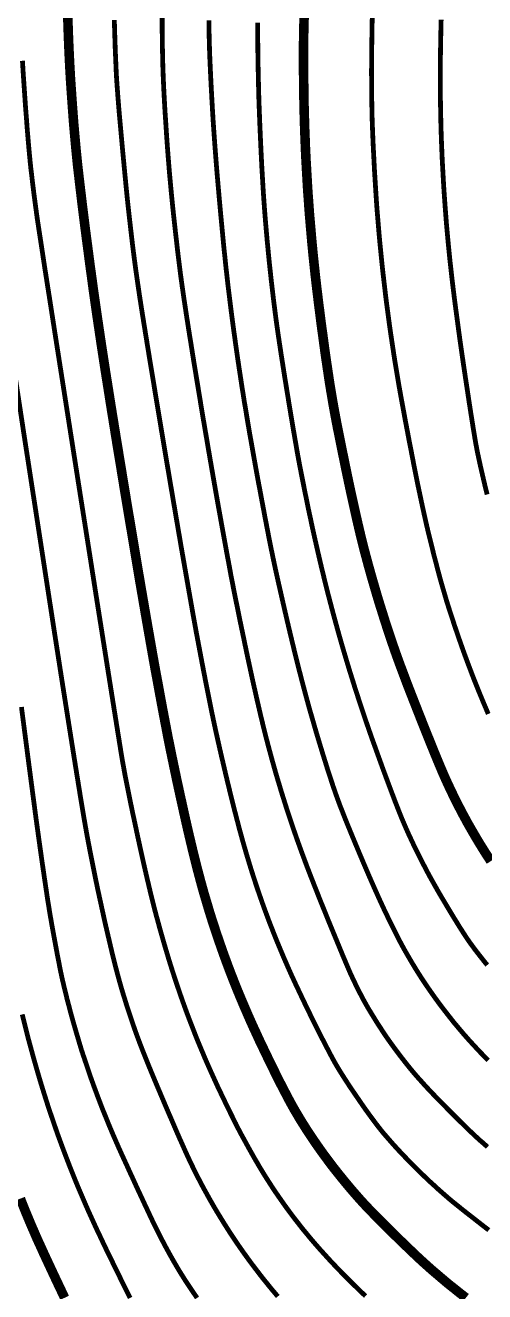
# Model space of a CAD drawing. Extents: x 36524600 to 36525730, y 2746759 to 2747713.
# Drawn here: x 36525113.09 to 36525120.3, y 2747486.42 to 2747506.29 of the extents above; entities that cross this region are included whole.
import ezdxf

# ---------------------------------------------------------------- set-up
doc = ezdxf.new("R2010")
doc.units = 0
doc.header["$LTSCALE"] = 1000
doc.header["$MEASUREMENT"] = 0
doc.layers.add('DGX', color=251, linetype='Continuous')

# ---------------------------------------------------------------- blocks, each defined once
blk = doc.blocks.new('dxt')
at = {"layer": 'DGX', "color": 253, "linetype": 'Continuous', "flags": 128}
for points, const_width in [([(36525119.619, 2747506.38), (36525119.615, 2747506.216), (36525119.612, 2747506.058), (36525119.609, 2747505.904), (36525119.607, 2747505.754), (36525119.606, 2747505.609), (36525119.606, 2747505.466), (36525119.606, 2747505.323), (36525119.607, 2747505.18), (36525119.609, 2747505.037), (36525119.612, 2747504.894), (36525119.615, 2747504.751), (36525119.619, 2747504.608), (36525119.624, 2747504.465), (36525119.63, 2747504.322), (36525119.636, 2747504.179), (36525119.644, 2747504.036), (36525119.652, 2747503.894), (36525119.66, 2747503.751), (36525119.67, 2747503.608), (36525119.68, 2747503.466), (36525119.691, 2747503.323), (36525119.702, 2747503.18), (36525119.715, 2747503.038), (36525119.728, 2747502.896), (36525119.742, 2747502.753), (36525119.756, 2747502.611), (36525119.772, 2747502.469), (36525119.788, 2747502.327), (36525119.805, 2747502.185), (36525119.823, 2747502.038), (36525119.843, 2747501.883), (36525119.865, 2747501.719), (36525119.888, 2747501.546), (36525119.913, 2747501.364), (36525119.94, 2747501.174), (36525119.969, 2747500.974), (36525120, 2747500.766), (36525120.031, 2747500.562), (36525120.059, 2747500.376), (36525120.085, 2747500.208), (36525120.109, 2747500.058), (36525120.13, 2747499.925), (36525120.149, 2747499.81), (36525120.166, 2747499.713), (36525120.181, 2747499.634), (36525120.196, 2747499.559), (36525120.214, 2747499.476), (36525120.234, 2747499.384), (36525120.257, 2747499.284), (36525120.282, 2747499.175), (36525120.31, 2747499.057), (36525120.341, 2747498.931)], 0.075), ([(36525120.359, 2747495.487), (36525120.33, 2747495.555), (36525120.301, 2747495.624), (36525120.272, 2747495.692), (36525120.245, 2747495.758), (36525120.218, 2747495.822), (36525120.193, 2747495.885), (36525120.168, 2747495.947), (36525120.144, 2747496.007), (36525120.121, 2747496.065), (36525120.099, 2747496.123), (36525120.077, 2747496.181), (36525120.055, 2747496.239), (36525120.033, 2747496.297), (36525120.012, 2747496.355), (36525119.99, 2747496.413), (36525119.969, 2747496.471), (36525119.948, 2747496.53), (36525119.928, 2747496.588), (36525119.907, 2747496.647), (36525119.887, 2747496.705), (36525119.867, 2747496.764), (36525119.847, 2747496.822), (36525119.827, 2747496.881), (36525119.808, 2747496.94), (36525119.789, 2747496.999), (36525119.771, 2747497.054), (36525119.755, 2747497.102), (36525119.742, 2747497.142), (36525119.731, 2747497.176), (36525119.723, 2747497.201), (36525119.717, 2747497.22), (36525119.714, 2747497.231), (36525119.712, 2747497.235), (36525119.711, 2747497.238), (36525119.708, 2747497.25), (36525119.702, 2747497.268), (36525119.695, 2747497.294), (36525119.685, 2747497.328), (36525119.673, 2747497.369), (36525119.659, 2747497.417), (36525119.642, 2747497.473), (36525119.624, 2747497.536), (36525119.604, 2747497.607), (36525119.583, 2747497.685), (36525119.56, 2747497.771), (36525119.536, 2747497.865), (36525119.509, 2747497.966), (36525119.482, 2747498.075), (36525119.453, 2747498.192), (36525119.422, 2747498.316), (36525119.391, 2747498.448), (36525119.359, 2747498.589), (36525119.326, 2747498.738), (36525119.293, 2747498.894), (36525119.258, 2747499.059), (36525119.223, 2747499.232), (36525119.187, 2747499.413), (36525119.152, 2747499.594), (36525119.118, 2747499.767), (36525119.087, 2747499.932), (36525119.057, 2747500.088), (36525119.03, 2747500.236), (36525119.004, 2747500.376), (36525118.98, 2747500.508), (36525118.958, 2747500.631), (36525118.938, 2747500.751), (36525118.918, 2747500.87), (36525118.898, 2747500.989), (36525118.879, 2747501.109), (36525118.861, 2747501.229), (36525118.843, 2747501.348), (36525118.825, 2747501.468), (36525118.808, 2747501.588), (36525118.792, 2747501.708), (36525118.776, 2747501.828), (36525118.76, 2747501.948), (36525118.745, 2747502.068), (36525118.731, 2747502.189), (36525118.717, 2747502.309), (36525118.703, 2747502.429), (36525118.69, 2747502.55), (36525118.678, 2747502.67), (36525118.666, 2747502.791), (36525118.654, 2747502.911), (36525118.643, 2747503.032), (36525118.633, 2747503.152), (36525118.623, 2747503.273), (36525118.613, 2747503.394), (36525118.604, 2747503.515), (36525118.596, 2747503.637), (36525118.588, 2747503.762), (36525118.58, 2747503.89), (36525118.572, 2747504.021), (36525118.565, 2747504.154), (36525118.558, 2747504.291), (36525118.551, 2747504.43), (36525118.545, 2747504.572), (36525118.539, 2747504.719), (36525118.534, 2747504.873), (36525118.531, 2747505.033), (36525118.528, 2747505.2), (36525118.527, 2747505.374), (36525118.526, 2747505.554), (36525118.527, 2747505.741), (36525118.529, 2747505.935), (36525118.532, 2747506.129), (36525118.535, 2747506.319), (36525118.54, 2747506.504)], 0.075), ([(36525117.47, 2747506.509), (36525117.466, 2747506.36), (36525117.462, 2747506.216), (36525117.46, 2747506.077), (36525117.458, 2747505.944), (36525117.458, 2747505.815), (36525117.458, 2747505.69), (36525117.459, 2747505.568), (36525117.46, 2747505.449), (36525117.462, 2747505.332), (36525117.463, 2747505.218), (36525117.465, 2747505.107), (36525117.467, 2747504.998), (36525117.47, 2747504.892), (36525117.473, 2747504.787), (36525117.476, 2747504.683), (36525117.48, 2747504.578), (36525117.484, 2747504.473), (36525117.488, 2747504.369), (36525117.493, 2747504.264), (36525117.498, 2747504.159), (36525117.504, 2747504.055), (36525117.51, 2747503.95), (36525117.516, 2747503.846), (36525117.522, 2747503.741), (36525117.529, 2747503.637), (36525117.537, 2747503.532), (36525117.544, 2747503.428), (36525117.552, 2747503.323), (36525117.561, 2747503.219), (36525117.57, 2747503.114), (36525117.579, 2747503.01), (36525117.588, 2747502.906), (36525117.598, 2747502.802), (36525117.608, 2747502.697), (36525117.619, 2747502.593), (36525117.63, 2747502.489), (36525117.641, 2747502.385), (36525117.653, 2747502.279), (36525117.666, 2747502.168), (36525117.68, 2747502.054), (36525117.694, 2747501.935), (36525117.71, 2747501.812), (36525117.726, 2747501.685), (36525117.743, 2747501.554), (36525117.762, 2747501.418), (36525117.78, 2747501.283), (36525117.798, 2747501.153), (36525117.816, 2747501.027), (36525117.834, 2747500.907), (36525117.851, 2747500.791), (36525117.868, 2747500.68), (36525117.885, 2747500.574), (36525117.902, 2747500.473), (36525117.92, 2747500.367), (36525117.941, 2747500.25), (36525117.965, 2747500.121), (36525117.992, 2747499.979), (36525118.023, 2747499.826), (36525118.056, 2747499.66), (36525118.093, 2747499.482), (36525118.132, 2747499.291), (36525118.172, 2747499.101), (36525118.21, 2747498.924), (36525118.247, 2747498.758), (36525118.281, 2747498.605), (36525118.313, 2747498.465), (36525118.343, 2747498.337), (36525118.371, 2747498.221), (36525118.397, 2747498.118), (36525118.422, 2747498.021), (36525118.448, 2747497.924), (36525118.474, 2747497.827), (36525118.501, 2747497.731), (36525118.528, 2747497.634), (36525118.556, 2747497.538), (36525118.584, 2747497.442), (36525118.612, 2747497.346), (36525118.641, 2747497.25), (36525118.671, 2747497.154), (36525118.701, 2747497.059), (36525118.731, 2747496.963), (36525118.762, 2747496.868), (36525118.793, 2747496.773), (36525118.825, 2747496.677), (36525118.857, 2747496.583), (36525118.892, 2747496.482), (36525118.931, 2747496.372), (36525118.975, 2747496.251), (36525119.025, 2747496.119), (36525119.078, 2747495.977), (36525119.137, 2747495.825), (36525119.201, 2747495.662), (36525119.269, 2747495.489), (36525119.337, 2747495.317), (36525119.4, 2747495.16), (36525119.458, 2747495.016), (36525119.51, 2747494.887), (36525119.558, 2747494.771), (36525119.6, 2747494.67), (36525119.637, 2747494.583), (36525119.669, 2747494.509), (36525119.699, 2747494.443), (36525119.729, 2747494.377), (36525119.76, 2747494.312), (36525119.791, 2747494.247), (36525119.822, 2747494.181), (36525119.855, 2747494.117), (36525119.887, 2747494.052), (36525119.921, 2747493.988), (36525119.954, 2747493.924), (36525119.989, 2747493.86), (36525120.023, 2747493.796), (36525120.059, 2747493.733), (36525120.095, 2747493.67), (36525120.131, 2747493.608), (36525120.168, 2747493.545), (36525120.205, 2747493.483), (36525120.243, 2747493.421), (36525120.281, 2747493.36), (36525120.319, 2747493.299), (36525120.359, 2747493.238), (36525120.398, 2747493.177)], 0.15), ([(36525120.343, 2747491.547), (36525120.295, 2747491.606), (36525120.25, 2747491.663), (36525120.209, 2747491.715), (36525120.171, 2747491.764), (36525120.137, 2747491.809), (36525120.106, 2747491.851), (36525120.078, 2747491.889), (36525120.054, 2747491.923), (36525120.03, 2747491.958), (36525120.003, 2747491.998), (36525119.974, 2747492.043), (36525119.943, 2747492.092), (36525119.908, 2747492.146), (36525119.872, 2747492.205), (36525119.832, 2747492.269), (36525119.79, 2747492.338), (36525119.748, 2747492.408), (36525119.707, 2747492.476), (36525119.668, 2747492.542), (36525119.63, 2747492.605), (36525119.594, 2747492.666), (36525119.56, 2747492.725), (36525119.528, 2747492.782), (36525119.497, 2747492.837), (36525119.467, 2747492.89), (36525119.437, 2747492.944), (36525119.408, 2747492.998), (36525119.379, 2747493.052), (36525119.351, 2747493.107), (36525119.322, 2747493.161), (36525119.294, 2747493.216), (36525119.267, 2747493.271), (36525119.24, 2747493.326), (36525119.213, 2747493.381), (36525119.186, 2747493.436), (36525119.16, 2747493.491), (36525119.134, 2747493.547), (36525119.108, 2747493.603), (36525119.083, 2747493.659), (36525119.058, 2747493.715), (36525119.032, 2747493.776), (36525119.002, 2747493.846), (36525118.97, 2747493.927), (36525118.934, 2747494.017), (36525118.895, 2747494.117), (36525118.854, 2747494.226), (36525118.809, 2747494.345), (36525118.761, 2747494.474), (36525118.712, 2747494.606), (36525118.666, 2747494.733), (36525118.622, 2747494.855), (36525118.58, 2747494.972), (36525118.539, 2747495.085), (36525118.501, 2747495.193), (36525118.465, 2747495.297), (36525118.431, 2747495.396), (36525118.399, 2747495.492), (36525118.366, 2747495.589), (36525118.334, 2747495.686), (36525118.303, 2747495.783), (36525118.271, 2747495.88), (36525118.241, 2747495.977), (36525118.21, 2747496.075), (36525118.18, 2747496.172), (36525118.15, 2747496.27), (36525118.121, 2747496.368), (36525118.092, 2747496.465), (36525118.063, 2747496.563), (36525118.035, 2747496.661), (36525118.007, 2747496.76), (36525117.98, 2747496.858), (36525117.953, 2747496.956), (36525117.926, 2747497.055), (36525117.9, 2747497.153), (36525117.874, 2747497.252), (36525117.848, 2747497.351), (36525117.823, 2747497.45), (36525117.798, 2747497.549), (36525117.774, 2747497.648), (36525117.75, 2747497.747), (36525117.726, 2747497.846), (36525117.703, 2747497.946), (36525117.68, 2747498.045), (36525117.657, 2747498.145), (36525117.634, 2747498.245), (36525117.612, 2747498.345), (36525117.59, 2747498.445), (36525117.569, 2747498.545), (36525117.547, 2747498.646), (36525117.526, 2747498.746), (36525117.506, 2747498.847), (36525117.485, 2747498.947), (36525117.465, 2747499.048), (36525117.445, 2747499.148), (36525117.425, 2747499.248), (36525117.405, 2747499.349), (36525117.385, 2747499.456), (36525117.363, 2747499.575), (36525117.34, 2747499.708), (36525117.315, 2747499.853), (36525117.288, 2747500.011), (36525117.259, 2747500.182), (36525117.229, 2747500.366), (36525117.197, 2747500.563), (36525117.165, 2747500.759), (36525117.136, 2747500.944), (36525117.109, 2747501.115), (36525117.085, 2747501.274), (36525117.063, 2747501.42), (36525117.044, 2747501.553), (36525117.027, 2747501.674), (36525117.013, 2747501.783), (36525117, 2747501.885), (36525116.987, 2747501.987), (36525116.975, 2747502.089), (36525116.963, 2747502.191), (36525116.951, 2747502.293), (36525116.94, 2747502.395), (36525116.929, 2747502.497), (36525116.918, 2747502.599), (36525116.908, 2747502.702), (36525116.898, 2747502.804), (36525116.888, 2747502.906), (36525116.879, 2747503.009), (36525116.87, 2747503.111), (36525116.861, 2747503.213), (36525116.853, 2747503.316), (36525116.845, 2747503.418), (36525116.837, 2747503.526), (36525116.829, 2747503.643), (36525116.821, 2747503.771), (36525116.813, 2747503.908), (36525116.804, 2747504.056), (36525116.796, 2747504.214), (36525116.788, 2747504.381), (36525116.78, 2747504.559), (36525116.772, 2747504.741), (36525116.765, 2747504.923), (36525116.758, 2747505.104), (36525116.753, 2747505.284), (36525116.749, 2747505.464), (36525116.745, 2747505.643), (36525116.742, 2747505.822), (36525116.74, 2747506), (36525116.739, 2747506.171), (36525116.739, 2747506.332)], 0.075), ([(36525120.356, 2747490.052), (36525120.284, 2747490.127), (36525120.209, 2747490.205), (36525120.132, 2747490.288), (36525120.053, 2747490.374), (36525119.975, 2747490.462), (36525119.898, 2747490.553), (36525119.82, 2747490.646), (36525119.744, 2747490.742), (36525119.667, 2747490.841), (36525119.591, 2747490.941), (36525119.515, 2747491.045), (36525119.441, 2747491.15), (36525119.368, 2747491.256), (36525119.297, 2747491.364), (36525119.229, 2747491.472), (36525119.162, 2747491.582), (36525119.097, 2747491.693), (36525119.033, 2747491.805), (36525118.972, 2747491.918), (36525118.911, 2747492.036), (36525118.848, 2747492.162), (36525118.783, 2747492.296), (36525118.715, 2747492.438), (36525118.646, 2747492.588), (36525118.575, 2747492.746), (36525118.502, 2747492.912), (36525118.427, 2747493.086), (36525118.354, 2747493.258), (36525118.286, 2747493.42), (36525118.224, 2747493.569), (36525118.167, 2747493.708), (36525118.115, 2747493.835), (36525118.07, 2747493.951), (36525118.029, 2747494.055), (36525117.995, 2747494.148), (36525117.961, 2747494.242), (36525117.925, 2747494.346), (36525117.887, 2747494.462), (36525117.845, 2747494.589), (36525117.802, 2747494.728), (36525117.755, 2747494.878), (36525117.706, 2747495.04), (36525117.654, 2747495.213), (36525117.602, 2747495.393), (36525117.549, 2747495.576), (36525117.498, 2747495.763), (36525117.447, 2747495.954), (36525117.397, 2747496.147), (36525117.347, 2747496.344), (36525117.298, 2747496.544), (36525117.249, 2747496.748), (36525117.202, 2747496.947), (36525117.159, 2747497.132), (36525117.12, 2747497.303), (36525117.084, 2747497.461), (36525117.051, 2747497.606), (36525117.022, 2747497.737), (36525116.997, 2747497.854), (36525116.975, 2747497.958), (36525116.954, 2747498.06), (36525116.932, 2747498.169), (36525116.909, 2747498.285), (36525116.885, 2747498.41), (36525116.859, 2747498.542), (36525116.833, 2747498.682), (36525116.805, 2747498.83), (36525116.776, 2747498.986), (36525116.746, 2747499.143), (36525116.718, 2747499.297), (36525116.691, 2747499.447), (36525116.665, 2747499.593), (36525116.64, 2747499.735), (36525116.615, 2747499.874), (36525116.592, 2747500.008), (36525116.57, 2747500.139), (36525116.549, 2747500.267), (36525116.527, 2747500.396), (36525116.507, 2747500.525), (36525116.486, 2747500.654), (36525116.467, 2747500.783), (36525116.447, 2747500.912), (36525116.428, 2747501.041), (36525116.409, 2747501.17), (36525116.391, 2747501.299), (36525116.373, 2747501.429), (36525116.355, 2747501.558), (36525116.338, 2747501.687), (36525116.321, 2747501.817), (36525116.305, 2747501.946), (36525116.289, 2747502.076), (36525116.273, 2747502.205), (36525116.258, 2747502.34), (36525116.241, 2747502.486), (36525116.225, 2747502.643), (36525116.207, 2747502.81), (36525116.19, 2747502.989), (36525116.172, 2747503.178), (36525116.153, 2747503.378), (36525116.134, 2747503.59), (36525116.115, 2747503.803), (36525116.097, 2747504.012), (36525116.081, 2747504.215), (36525116.066, 2747504.413), (36525116.052, 2747504.606), (36525116.039, 2747504.793), (36525116.028, 2747504.975), (36525116.018, 2747505.151), (36525116.009, 2747505.319), (36525116.001, 2747505.477), (36525115.994, 2747505.624), (36525115.988, 2747505.76), (36525115.983, 2747505.885), (36525115.98, 2747505.999), (36525115.977, 2747506.102), (36525115.975, 2747506.194), (36525115.974, 2747506.281), (36525115.974, 2747506.368)], 0.075), ([(36525120.347, 2747488.694), (36525120.308, 2747488.728), (36525120.269, 2747488.763), (36525120.229, 2747488.797), (36525120.188, 2747488.834), (36525120.143, 2747488.876), (36525120.093, 2747488.923), (36525120.038, 2747488.975), (36525119.98, 2747489.032), (36525119.917, 2747489.094), (36525119.85, 2747489.16), (36525119.779, 2747489.232), (36525119.708, 2747489.303), (36525119.644, 2747489.368), (36525119.586, 2747489.427), (36525119.534, 2747489.48), (36525119.489, 2747489.527), (36525119.45, 2747489.568), (36525119.417, 2747489.603), (36525119.39, 2747489.632), (36525119.367, 2747489.657), (36525119.343, 2747489.683), (36525119.32, 2747489.709), (36525119.297, 2747489.735), (36525119.273, 2747489.761), (36525119.25, 2747489.787), (36525119.227, 2747489.813), (36525119.204, 2747489.84), (36525119.18, 2747489.868), (36525119.154, 2747489.899), (36525119.125, 2747489.935), (36525119.093, 2747489.974), (36525119.06, 2747490.016), (36525119.023, 2747490.063), (36525118.985, 2747490.112), (36525118.944, 2747490.166), (36525118.902, 2747490.222), (36525118.861, 2747490.278), (36525118.82, 2747490.334), (36525118.78, 2747490.391), (36525118.74, 2747490.448), (36525118.702, 2747490.506), (36525118.664, 2747490.565), (36525118.626, 2747490.623), (36525118.59, 2747490.68), (36525118.557, 2747490.734), (36525118.526, 2747490.784), (36525118.498, 2747490.83), (36525118.472, 2747490.873), (36525118.449, 2747490.913), (36525118.429, 2747490.949), (36525118.411, 2747490.981), (36525118.394, 2747491.012), (36525118.378, 2747491.043), (36525118.362, 2747491.073), (36525118.346, 2747491.104), (36525118.33, 2747491.135), (36525118.314, 2747491.166), (36525118.298, 2747491.198), (36525118.283, 2747491.229), (36525118.268, 2747491.26), (36525118.253, 2747491.292), (36525118.238, 2747491.323), (36525118.223, 2747491.355), (36525118.209, 2747491.386), (36525118.194, 2747491.418), (36525118.18, 2747491.45), (36525118.166, 2747491.482), (36525118.15, 2747491.52), (36525118.129, 2747491.569), (36525118.103, 2747491.631), (36525118.072, 2747491.704), (36525118.037, 2747491.789), (36525117.997, 2747491.886), (36525117.952, 2747491.995), (36525117.902, 2747492.116), (36525117.851, 2747492.24), (36525117.802, 2747492.361), (36525117.755, 2747492.478), (36525117.709, 2747492.592), (36525117.666, 2747492.701), (36525117.624, 2747492.807), (36525117.584, 2747492.909), (36525117.546, 2747493.007), (36525117.509, 2747493.103), (36525117.473, 2747493.2), (36525117.437, 2747493.296), (36525117.402, 2747493.393), (36525117.367, 2747493.49), (36525117.333, 2747493.587), (36525117.299, 2747493.685), (36525117.266, 2747493.782), (36525117.234, 2747493.88), (36525117.201, 2747493.978), (36525117.17, 2747494.076), (36525117.139, 2747494.175), (36525117.108, 2747494.273), (36525117.079, 2747494.372), (36525117.049, 2747494.47), (36525117.02, 2747494.569), (36525116.992, 2747494.668), (36525116.964, 2747494.768), (36525116.937, 2747494.867), (36525116.91, 2747494.967), (36525116.884, 2747495.066), (36525116.858, 2747495.166), (36525116.833, 2747495.266), (36525116.809, 2747495.366), (36525116.784, 2747495.469), (36525116.759, 2747495.578), (36525116.732, 2747495.693), (36525116.705, 2747495.814), (36525116.676, 2747495.94), (36525116.647, 2747496.072), (36525116.617, 2747496.21), (36525116.586, 2747496.354), (36525116.555, 2747496.499), (36525116.526, 2747496.641), (36525116.497, 2747496.778), (36525116.469, 2747496.912), (36525116.442, 2747497.042), (36525116.417, 2747497.168), (36525116.392, 2747497.29), (36525116.368, 2747497.409), (36525116.344, 2747497.533), (36525116.317, 2747497.671), (36525116.289, 2747497.825), (36525116.257, 2747497.993), (36525116.224, 2747498.176), (36525116.188, 2747498.373), (36525116.15, 2747498.585), (36525116.109, 2747498.812), (36525116.068, 2747499.045), (36525116.028, 2747499.274), (36525115.989, 2747499.499), (36525115.951, 2747499.721), (36525115.914, 2747499.94), (36525115.877, 2747500.155), (36525115.842, 2747500.367), (36525115.808, 2747500.576), (36525115.775, 2747500.774), (36525115.745, 2747500.957), (36525115.718, 2747501.124), (36525115.694, 2747501.276), (36525115.672, 2747501.411), (36525115.653, 2747501.53), (36525115.637, 2747501.634), (36525115.623, 2747501.722), (36525115.611, 2747501.802), (36525115.599, 2747501.882), (36525115.587, 2747501.961), (36525115.575, 2747502.041), (36525115.564, 2747502.121), (36525115.552, 2747502.201), (36525115.541, 2747502.281), (36525115.53, 2747502.361), (36525115.519, 2747502.447), (36525115.507, 2747502.542), (36525115.494, 2747502.647), (36525115.48, 2747502.762), (36525115.466, 2747502.888), (36525115.45, 2747503.023), (36525115.434, 2747503.169), (36525115.417, 2747503.324), (36525115.4, 2747503.485), (36525115.384, 2747503.646), (36525115.369, 2747503.807), (36525115.354, 2747503.968), (36525115.341, 2747504.128), (36525115.328, 2747504.289), (36525115.316, 2747504.451), (36525115.305, 2747504.612), (36525115.295, 2747504.768), (36525115.285, 2747504.914), (36525115.277, 2747505.05), (36525115.27, 2747505.176), (36525115.264, 2747505.292), (36525115.259, 2747505.398), (36525115.255, 2747505.494), (36525115.252, 2747505.579), (36525115.249, 2747505.662), (36525115.247, 2747505.747), (36525115.245, 2747505.835), (36525115.243, 2747505.926), (36525115.242, 2747506.019), (36525115.24, 2747506.116), (36525115.239, 2747506.216), (36525115.238, 2747506.318), (36525115.238, 2747506.427)], 0.075), ([(36525120.367, 2747487.389), (36525120.248, 2747487.48), (36525120.14, 2747487.565), (36525120.041, 2747487.642), (36525119.952, 2747487.712), (36525119.874, 2747487.775), (36525119.805, 2747487.83), (36525119.746, 2747487.879), (36525119.698, 2747487.921), (36525119.654, 2747487.959), (36525119.611, 2747487.997), (36525119.567, 2747488.036), (36525119.525, 2747488.075), (36525119.482, 2747488.114), (36525119.439, 2747488.153), (36525119.397, 2747488.193), (36525119.355, 2747488.233), (36525119.313, 2747488.273), (36525119.272, 2747488.313), (36525119.231, 2747488.354), (36525119.19, 2747488.395), (36525119.149, 2747488.436), (36525119.108, 2747488.477), (36525119.068, 2747488.519), (36525119.028, 2747488.561), (36525118.988, 2747488.603), (36525118.948, 2747488.645), (36525118.909, 2747488.688), (36525118.87, 2747488.73), (36525118.832, 2747488.774), (36525118.794, 2747488.817), (36525118.756, 2747488.861), (36525118.718, 2747488.904), (36525118.679, 2747488.952), (36525118.637, 2747489.005), (36525118.591, 2747489.065), (36525118.541, 2747489.132), (36525118.488, 2747489.204), (36525118.431, 2747489.283), (36525118.371, 2747489.369), (36525118.308, 2747489.461), (36525118.245, 2747489.553), (36525118.186, 2747489.64), (36525118.133, 2747489.721), (36525118.084, 2747489.797), (36525118.04, 2747489.867), (36525118, 2747489.932), (36525117.965, 2747489.991), (36525117.935, 2747490.044), (36525117.907, 2747490.096), (36525117.877, 2747490.152), (36525117.846, 2747490.211), (36525117.814, 2747490.273), (36525117.78, 2747490.338), (36525117.745, 2747490.406), (36525117.709, 2747490.478), (36525117.671, 2747490.553), (36525117.632, 2747490.63), (36525117.593, 2747490.709), (36525117.553, 2747490.791), (36525117.513, 2747490.873), (36525117.472, 2747490.958), (36525117.431, 2747491.044), (36525117.389, 2747491.133), (36525117.346, 2747491.223), (36525117.304, 2747491.314), (36525117.262, 2747491.405), (36525117.221, 2747491.497), (36525117.181, 2747491.589), (36525117.141, 2747491.681), (36525117.102, 2747491.774), (36525117.063, 2747491.867), (36525117.025, 2747491.96), (36525116.988, 2747492.053), (36525116.951, 2747492.147), (36525116.915, 2747492.24), (36525116.88, 2747492.334), (36525116.845, 2747492.429), (36525116.811, 2747492.523), (36525116.778, 2747492.618), (36525116.745, 2747492.713), (36525116.713, 2747492.808), (36525116.682, 2747492.904), (36525116.651, 2747492.999), (36525116.621, 2747493.095), (36525116.592, 2747493.191), (36525116.563, 2747493.287), (36525116.535, 2747493.384), (36525116.507, 2747493.481), (36525116.48, 2747493.579), (36525116.452, 2747493.68), (36525116.425, 2747493.784), (36525116.397, 2747493.892), (36525116.368, 2747494.002), (36525116.34, 2747494.115), (36525116.311, 2747494.232), (36525116.282, 2747494.351), (36525116.253, 2747494.471), (36525116.225, 2747494.589), (36525116.198, 2747494.705), (36525116.171, 2747494.819), (36525116.145, 2747494.932), (36525116.12, 2747495.043), (36525116.096, 2747495.151), (36525116.072, 2747495.258), (36525116.048, 2747495.371), (36525116.021, 2747495.498), (36525115.993, 2747495.637), (36525115.962, 2747495.79), (36525115.929, 2747495.957), (36525115.894, 2747496.137), (36525115.857, 2747496.33), (36525115.818, 2747496.537), (36525115.774, 2747496.77), (36525115.725, 2747497.04), (36525115.671, 2747497.347), (36525115.61, 2747497.693), (36525115.543, 2747498.076), (36525115.471, 2747498.497), (36525115.393, 2747498.955), (36525115.309, 2747499.451), (36525115.226, 2747499.945), (36525115.151, 2747500.398), (36525115.083, 2747500.809), (36525115.022, 2747501.179), (36525114.969, 2747501.507), (36525114.923, 2747501.793), (36525114.885, 2747502.038), (36525114.855, 2747502.242), (36525114.828, 2747502.43), (36525114.801, 2747502.63), (36525114.774, 2747502.842), (36525114.748, 2747503.065), (36525114.721, 2747503.3), (36525114.694, 2747503.546), (36525114.668, 2747503.805), (36525114.642, 2747504.074), (36525114.617, 2747504.338), (36525114.595, 2747504.58), (36525114.575, 2747504.798), (36525114.558, 2747504.993), (36525114.544, 2747505.166), (36525114.533, 2747505.315), (36525114.524, 2747505.442), (36525114.518, 2747505.545), (36525114.514, 2747505.638), (36525114.51, 2747505.73), (36525114.506, 2747505.822), (36525114.502, 2747505.914), (36525114.499, 2747506.006), (36525114.496, 2747506.099), (36525114.493, 2747506.191), (36525114.49, 2747506.283), (36525114.488, 2747506.375)], 0.075), ([(36525113.755, 2747506.49), (36525113.76, 2747506.315), (36525113.766, 2747506.14), (36525113.773, 2747505.965), (36525113.781, 2747505.79), (36525113.79, 2747505.615), (36525113.8, 2747505.44), (36525113.812, 2747505.265), (36525113.824, 2747505.094), (36525113.836, 2747504.929), (36525113.848, 2747504.77), (36525113.861, 2747504.618), (36525113.874, 2747504.473), (36525113.887, 2747504.334), (36525113.9, 2747504.202), (36525113.913, 2747504.076), (36525113.928, 2747503.948), (36525113.944, 2747503.809), (36525113.962, 2747503.66), (36525113.981, 2747503.499), (36525114.002, 2747503.328), (36525114.025, 2747503.146), (36525114.05, 2747502.953), (36525114.077, 2747502.749), (36525114.104, 2747502.54), (36525114.133, 2747502.33), (36525114.161, 2747502.121), (36525114.191, 2747501.913), (36525114.221, 2747501.704), (36525114.252, 2747501.495), (36525114.283, 2747501.286), (36525114.315, 2747501.078), (36525114.349, 2747500.857), (36525114.388, 2747500.613), (36525114.43, 2747500.346), (36525114.477, 2747500.055), (36525114.528, 2747499.74), (36525114.584, 2747499.401), (36525114.643, 2747499.039), (36525114.707, 2747498.654), (36525114.772, 2747498.268), (36525114.833, 2747497.904), (36525114.89, 2747497.563), (36525114.945, 2747497.244), (36525114.996, 2747496.948), (36525115.044, 2747496.674), (36525115.088, 2747496.423), (36525115.129, 2747496.194), (36525115.168, 2747495.984), (36525115.204, 2747495.787), (36525115.238, 2747495.603), (36525115.27, 2747495.434), (36525115.3, 2747495.278), (36525115.327, 2747495.135), (36525115.353, 2747495.007), (36525115.376, 2747494.892), (36525115.399, 2747494.782), (36525115.422, 2747494.671), (36525115.446, 2747494.558), (36525115.47, 2747494.442), (36525115.496, 2747494.324), (36525115.522, 2747494.204), (36525115.549, 2747494.083), (36525115.576, 2747493.959), (36525115.604, 2747493.835), (36525115.631, 2747493.715), (36525115.658, 2747493.599), (36525115.685, 2747493.485), (36525115.711, 2747493.376), (36525115.737, 2747493.269), (36525115.763, 2747493.166), (36525115.788, 2747493.066), (36525115.814, 2747492.968), (36525115.84, 2747492.87), (36525115.867, 2747492.772), (36525115.894, 2747492.675), (36525115.923, 2747492.578), (36525115.952, 2747492.481), (36525115.981, 2747492.384), (36525116.011, 2747492.287), (36525116.042, 2747492.191), (36525116.074, 2747492.094), (36525116.106, 2747491.998), (36525116.139, 2747491.902), (36525116.172, 2747491.807), (36525116.206, 2747491.711), (36525116.241, 2747491.616), (36525116.276, 2747491.521), (36525116.312, 2747491.426), (36525116.349, 2747491.332), (36525116.386, 2747491.238), (36525116.424, 2747491.144), (36525116.463, 2747491.05), (36525116.502, 2747490.957), (36525116.542, 2747490.864), (36525116.582, 2747490.771), (36525116.624, 2747490.676), (36525116.668, 2747490.578), (36525116.715, 2747490.477), (36525116.763, 2747490.372), (36525116.815, 2747490.264), (36525116.868, 2747490.153), (36525116.924, 2747490.037), (36525116.982, 2747489.919), (36525117.039, 2747489.803), (36525117.094, 2747489.694), (36525117.146, 2747489.593), (36525117.195, 2747489.5), (36525117.24, 2747489.414), (36525117.283, 2747489.336), (36525117.323, 2747489.265), (36525117.36, 2747489.203), (36525117.395, 2747489.144), (36525117.431, 2747489.085), (36525117.468, 2747489.027), (36525117.504, 2747488.969), (36525117.542, 2747488.912), (36525117.58, 2747488.854), (36525117.618, 2747488.798), (36525117.657, 2747488.741), (36525117.696, 2747488.685), (36525117.736, 2747488.629), (36525117.776, 2747488.573), (36525117.817, 2747488.518), (36525117.858, 2747488.463), (36525117.899, 2747488.408), (36525117.941, 2747488.354), (36525117.984, 2747488.3), (36525118.027, 2747488.246), (36525118.07, 2747488.193), (36525118.114, 2747488.139), (36525118.158, 2747488.087), (36525118.202, 2747488.034), (36525118.247, 2747487.982), (36525118.292, 2747487.93), (36525118.338, 2747487.878), (36525118.387, 2747487.824), (36525118.442, 2747487.764), (36525118.505, 2747487.699), (36525118.574, 2747487.628), (36525118.649, 2747487.551), (36525118.731, 2747487.469), (36525118.82, 2747487.381), (36525118.915, 2747487.288), (36525119.011, 2747487.195), (36525119.101, 2747487.108), (36525119.185, 2747487.028), (36525119.263, 2747486.954), (36525119.336, 2747486.887), (36525119.403, 2747486.827), (36525119.464, 2747486.772), (36525119.519, 2747486.725), (36525119.569, 2747486.683), (36525119.612, 2747486.646), (36525119.648, 2747486.616), (36525119.678, 2747486.59), (36525119.702, 2747486.57), (36525119.719, 2747486.556), (36525119.73, 2747486.547), (36525119.734, 2747486.543), (36525119.738, 2747486.54), (36525119.749, 2747486.531), (36525119.767, 2747486.517), (36525119.791, 2747486.498), (36525119.822, 2747486.474), (36525119.859, 2747486.444), (36525119.903, 2747486.409), (36525119.954, 2747486.369), (36525120.008, 2747486.327)], 0.15), ([(36525118.432, 2747486.354), (36525118.376, 2747486.407), (36525118.32, 2747486.461), (36525118.264, 2747486.515), (36525118.209, 2747486.569), (36525118.154, 2747486.624), (36525118.099, 2747486.679), (36525118.045, 2747486.734), (36525117.991, 2747486.79), (36525117.938, 2747486.846), (36525117.885, 2747486.902), (36525117.833, 2747486.959), (36525117.781, 2747487.016), (36525117.729, 2747487.073), (36525117.678, 2747487.131), (36525117.627, 2747487.189), (36525117.577, 2747487.248), (36525117.528, 2747487.307), (36525117.479, 2747487.366), (36525117.43, 2747487.426), (36525117.383, 2747487.487), (36525117.335, 2747487.547), (36525117.288, 2747487.609), (36525117.242, 2747487.67), (36525117.196, 2747487.733), (36525117.151, 2747487.795), (36525117.107, 2747487.858), (36525117.063, 2747487.921), (36525117.019, 2747487.985), (36525116.976, 2747488.049), (36525116.934, 2747488.114), (36525116.893, 2747488.178), (36525116.851, 2747488.244), (36525116.811, 2747488.309), (36525116.771, 2747488.375), (36525116.732, 2747488.442), (36525116.693, 2747488.508), (36525116.655, 2747488.575), (36525116.618, 2747488.641), (36525116.584, 2747488.702), (36525116.553, 2747488.759), (36525116.524, 2747488.812), (36525116.497, 2747488.86), (36525116.473, 2747488.905), (36525116.452, 2747488.946), (36525116.432, 2747488.982), (36525116.413, 2747489.02), (36525116.391, 2747489.065), (36525116.365, 2747489.116), (36525116.337, 2747489.173), (36525116.305, 2747489.237), (36525116.271, 2747489.308), (36525116.233, 2747489.385), (36525116.193, 2747489.469), (36525116.151, 2747489.556), (36525116.109, 2747489.644), (36525116.069, 2747489.732), (36525116.029, 2747489.82), (36525115.989, 2747489.908), (36525115.95, 2747489.996), (36525115.911, 2747490.085), (36525115.874, 2747490.174), (36525115.836, 2747490.264), (36525115.799, 2747490.353), (36525115.763, 2747490.443), (36525115.728, 2747490.533), (36525115.693, 2747490.623), (36525115.658, 2747490.713), (36525115.624, 2747490.804), (36525115.591, 2747490.895), (36525115.558, 2747490.986), (36525115.526, 2747491.078), (36525115.494, 2747491.171), (36525115.462, 2747491.265), (36525115.431, 2747491.359), (36525115.4, 2747491.455), (36525115.37, 2747491.55), (36525115.34, 2747491.647), (36525115.311, 2747491.744), (36525115.282, 2747491.841), (36525115.254, 2747491.938), (36525115.226, 2747492.035), (36525115.199, 2747492.131), (36525115.173, 2747492.228), (36525115.146, 2747492.324), (36525115.121, 2747492.42), (36525115.095, 2747492.523), (36525115.066, 2747492.637), (36525115.036, 2747492.764), (36525115.003, 2747492.903), (36525114.968, 2747493.054), (36525114.931, 2747493.218), (36525114.892, 2747493.394), (36525114.851, 2747493.582), (36525114.811, 2747493.77), (36525114.773, 2747493.946), (36525114.739, 2747494.111), (36525114.708, 2747494.263), (36525114.68, 2747494.403), (36525114.655, 2747494.531), (36525114.634, 2747494.647), (36525114.615, 2747494.751), (36525114.59, 2747494.903), (36525114.548, 2747495.164), (36525114.489, 2747495.533), (36525114.413, 2747496.011), (36525114.32, 2747496.598), (36525114.21, 2747497.293), (36525114.084, 2747498.096), (36525113.94, 2747499.008), (36525113.797, 2747499.92), (36525113.671, 2747500.724), (36525113.562, 2747501.418), (36525113.471, 2747502.004), (36525113.396, 2747502.481), (36525113.34, 2747502.85), (36525113.3, 2747503.11), (36525113.277, 2747503.261), (36525113.264, 2747503.357), (36525113.251, 2747503.454), (36525113.238, 2747503.551), (36525113.225, 2747503.648), (36525113.213, 2747503.745), (36525113.201, 2747503.842), (36525113.19, 2747503.939), (36525113.178, 2747504.036), (36525113.167, 2747504.139), (36525113.156, 2747504.254), (36525113.144, 2747504.382), (36525113.132, 2747504.522), (36525113.119, 2747504.674), (36525113.107, 2747504.838), (36525113.093, 2747505.015), (36525113.08, 2747505.204), (36525113.067, 2747505.392), (36525113.055, 2747505.569), (36525113.045, 2747505.734)], 0.075), ([(36525117.054, 2747486.348), (36525117.006, 2747486.405), (36525116.958, 2747486.462), (36525116.911, 2747486.52), (36525116.864, 2747486.578), (36525116.817, 2747486.636), (36525116.771, 2747486.695), (36525116.726, 2747486.754), (36525116.681, 2747486.813), (36525116.636, 2747486.872), (36525116.592, 2747486.932), (36525116.548, 2747486.993), (36525116.505, 2747487.053), (36525116.462, 2747487.114), (36525116.42, 2747487.175), (36525116.378, 2747487.237), (36525116.337, 2747487.299), (36525116.296, 2747487.361), (36525116.256, 2747487.424), (36525116.216, 2747487.486), (36525116.177, 2747487.55), (36525116.138, 2747487.613), (36525116.099, 2747487.677), (36525116.061, 2747487.741), (36525116.024, 2747487.805), (36525115.987, 2747487.87), (36525115.951, 2747487.935), (36525115.915, 2747488), (36525115.879, 2747488.065), (36525115.845, 2747488.131), (36525115.81, 2747488.197), (36525115.776, 2747488.263), (36525115.743, 2747488.33), (36525115.71, 2747488.397), (36525115.678, 2747488.464), (36525115.643, 2747488.538), (36525115.603, 2747488.626), (36525115.557, 2747488.729), (36525115.505, 2747488.845), (36525115.448, 2747488.976), (36525115.386, 2747489.121), (36525115.317, 2747489.279), (36525115.244, 2747489.452), (36525115.17, 2747489.626), (36525115.102, 2747489.788), (36525115.04, 2747489.938), (36525114.984, 2747490.076), (36525114.934, 2747490.202), (36525114.89, 2747490.315), (36525114.852, 2747490.417), (36525114.819, 2747490.507), (36525114.79, 2747490.591), (36525114.761, 2747490.675), (36525114.733, 2747490.759), (36525114.705, 2747490.843), (36525114.678, 2747490.927), (36525114.652, 2747491.012), (36525114.625, 2747491.097), (36525114.6, 2747491.182), (36525114.574, 2747491.272), (36525114.546, 2747491.374), (36525114.516, 2747491.487), (36525114.485, 2747491.61), (36525114.451, 2747491.745), (36525114.417, 2747491.891), (36525114.38, 2747492.048), (36525114.341, 2747492.215), (36525114.303, 2747492.389), (36525114.265, 2747492.563), (36525114.227, 2747492.736), (36525114.191, 2747492.911), (36525114.156, 2747493.085), (36525114.121, 2747493.259), (36525114.087, 2747493.434), (36525114.054, 2747493.609), (36525114.013, 2747493.843), (36525113.954, 2747494.197), (36525113.878, 2747494.668), (36525113.784, 2747495.259), (36525113.672, 2747495.968), (36525113.543, 2747496.796), (36525113.397, 2747497.743), (36525113.233, 2747498.809), (36525113.069, 2747499.872), (36525112.926, 2747500.814)], 0.075), ([(36525113.029, 2747495.596), (36525113.083, 2747495.181), (36525113.142, 2747494.727), (36525113.202, 2747494.272), (36525113.257, 2747493.856), (36525113.309, 2747493.479), (36525113.357, 2747493.14), (36525113.401, 2747492.84), (36525113.44, 2747492.578), (36525113.476, 2747492.355), (36525113.508, 2747492.17), (36525113.537, 2747492.011), (36525113.564, 2747491.866), (36525113.588, 2747491.736), (36525113.611, 2747491.619), (36525113.631, 2747491.515), (36525113.649, 2747491.426), (36525113.665, 2747491.351), (36525113.679, 2747491.289), (36525113.692, 2747491.235), (36525113.705, 2747491.18), (36525113.718, 2747491.126), (36525113.732, 2747491.072), (36525113.745, 2747491.017), (36525113.759, 2747490.963), (36525113.774, 2747490.909), (36525113.788, 2747490.855), (36525113.802, 2747490.8), (36525113.817, 2747490.746), (36525113.832, 2747490.692), (36525113.847, 2747490.638), (36525113.863, 2747490.584), (36525113.878, 2747490.531), (36525113.894, 2747490.477), (36525113.91, 2747490.423), (36525113.925, 2747490.373), (36525113.938, 2747490.329), (36525113.949, 2747490.292), (36525113.958, 2747490.262), (36525113.965, 2747490.238), (36525113.97, 2747490.222), (36525113.973, 2747490.211), (36525113.974, 2747490.208), (36525113.976, 2747490.204), (36525113.979, 2747490.194), (36525113.985, 2747490.178), (36525113.992, 2747490.154), (36525114.002, 2747490.124), (36525114.015, 2747490.088), (36525114.029, 2747490.044), (36525114.046, 2747489.995), (36525114.064, 2747489.941), (36525114.082, 2747489.888), (36525114.1, 2747489.835), (36525114.118, 2747489.782), (36525114.137, 2747489.729), (36525114.156, 2747489.677), (36525114.175, 2747489.624), (36525114.195, 2747489.571), (36525114.214, 2747489.519), (36525114.234, 2747489.466), (36525114.254, 2747489.414), (36525114.274, 2747489.361), (36525114.294, 2747489.309), (36525114.315, 2747489.257), (36525114.336, 2747489.205), (36525114.357, 2747489.153), (36525114.378, 2747489.101), (36525114.399, 2747489.049), (36525114.421, 2747488.997), (36525114.443, 2747488.945), (36525114.464, 2747488.894), (36525114.487, 2747488.842), (36525114.509, 2747488.791), (36525114.532, 2747488.739), (36525114.556, 2747488.684), (36525114.584, 2747488.622), (36525114.616, 2747488.551), (36525114.652, 2747488.473), (36525114.691, 2747488.388), (36525114.733, 2747488.295), (36525114.78, 2747488.194), (36525114.829, 2747488.086), (36525114.879, 2747487.978), (36525114.926, 2747487.878), (36525114.968, 2747487.787), (36525115.007, 2747487.704), (36525115.042, 2747487.629), (36525115.073, 2747487.563), (36525115.101, 2747487.505), (36525115.125, 2747487.456), (36525115.147, 2747487.411), (36525115.169, 2747487.366), (36525115.192, 2747487.321), (36525115.215, 2747487.276), (36525115.238, 2747487.231), (36525115.262, 2747487.187), (36525115.285, 2747487.142), (36525115.309, 2747487.098), (36525115.333, 2747487.054), (36525115.358, 2747487.009), (36525115.382, 2747486.966), (36525115.407, 2747486.922), (36525115.432, 2747486.878), (36525115.458, 2747486.834), (36525115.483, 2747486.791), (36525115.509, 2747486.748), (36525115.537, 2747486.702), (36525115.569, 2747486.652), (36525115.604, 2747486.596), (36525115.644, 2747486.536), (36525115.688, 2747486.47), (36525115.735, 2747486.4), (36525115.787, 2747486.325)], 0.075), ([(36525113.042, 2747490.773), (36525113.066, 2747490.677), (36525113.089, 2747490.581), (36525113.114, 2747490.485), (36525113.138, 2747490.389), (36525113.164, 2747490.293), (36525113.19, 2747490.198), (36525113.216, 2747490.102), (36525113.243, 2747490.007), (36525113.27, 2747489.912), (36525113.298, 2747489.817), (36525113.326, 2747489.722), (36525113.355, 2747489.627), (36525113.384, 2747489.533), (36525113.414, 2747489.439), (36525113.444, 2747489.344), (36525113.475, 2747489.25), (36525113.507, 2747489.157), (36525113.539, 2747489.063), (36525113.571, 2747488.97), (36525113.604, 2747488.876), (36525113.638, 2747488.783), (36525113.672, 2747488.691), (36525113.707, 2747488.598), (36525113.742, 2747488.506), (36525113.778, 2747488.413), (36525113.814, 2747488.321), (36525113.851, 2747488.229), (36525113.888, 2747488.138), (36525113.926, 2747488.046), (36525113.965, 2747487.955), (36525114.004, 2747487.864), (36525114.043, 2747487.774), (36525114.083, 2747487.683), (36525114.124, 2747487.593), (36525114.165, 2747487.503), (36525114.206, 2747487.413), (36525114.25, 2747487.321), (36525114.295, 2747487.225), (36525114.343, 2747487.124), (36525114.394, 2747487.018), (36525114.448, 2747486.909), (36525114.503, 2747486.794), (36525114.562, 2747486.675), (36525114.623, 2747486.552), (36525114.682, 2747486.432), (36525114.736, 2747486.324)], 0.075), ([(36525113.707, 2747486.327), (36525113.642, 2747486.465), (36525113.581, 2747486.593), (36525113.525, 2747486.712), (36525113.474, 2747486.821), (36525113.428, 2747486.92), (36525113.386, 2747487.009), (36525113.35, 2747487.089), (36525113.318, 2747487.159), (36525113.288, 2747487.224), (36525113.259, 2747487.289), (36525113.231, 2747487.355), (36525113.202, 2747487.42), (36525113.174, 2747487.486), (36525113.146, 2747487.552), (36525113.119, 2747487.618), (36525113.091, 2747487.684), (36525113.065, 2747487.75), (36525113.038, 2747487.816), (36525113.012, 2747487.883)], 0.15)]:
    blk.add_lwpolyline(points, dxfattribs=dict(at, const_width=const_width))

msp = doc.modelspace()

# ---------------------------------------------------------------- block references
msp.add_blockref('dxt', (0, 0))

doc.saveas('drawing.dxf')
